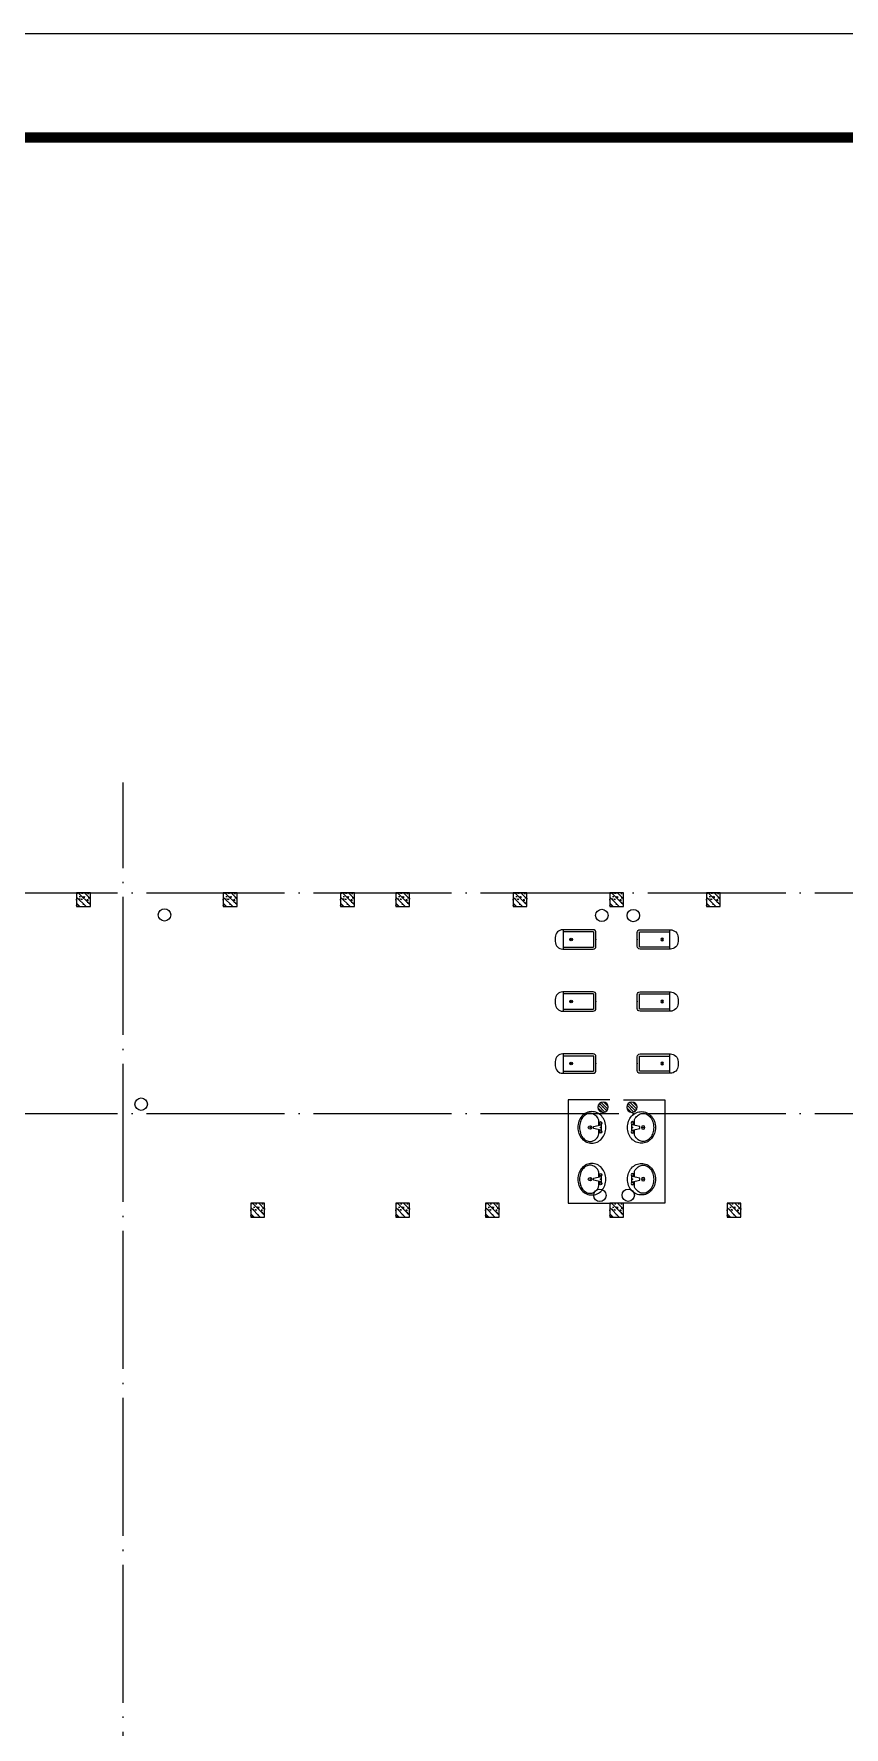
# Model space of a CAD drawing. Extents: x 6843040 to 15500510, y -6507076 to -4940511.
# Drawn here: x 8947931 to 8959670, y -5499395 to -5474851 of the extents above; entities that cross this region are included whole.
import ezdxf

# ---------------------------------------------------------------- set-up
doc = ezdxf.new("R2010")
doc.units = 0
doc.header["$LTSCALE"] = 1000
doc.header["$MEASUREMENT"] = 0
doc.linetypes.add('DOTE', pattern=[2.42, 2, -0.2, 0.02, -0.2])
for name, color, linetype in [('COLUMN', 10, 'Continuous'), ('DOTE', 8, 'DOTE'), ('E_LINE_4', 5, 'Continuous'), ('LVTRY', 8, 'Continuous'), ('plan-1', 40, 'Continuous'), ('PUB_HATCH', 8, 'Continuous'), ('PUB_TITLE', 4, 'Continuous'), ('VPIPE-污水', 2, 'Continuous'), ('VPIPE-给水', 3, 'Continuous'), ('VPIPE-雨水', 4, 'Continuous')]:
    doc.layers.add(name, color=color, linetype=linetype)
doc.layers.add('洁具', color=8, linetype='Continuous', lineweight=5)

# ---------------------------------------------------------------- blocks, each defined once
blk = doc.blocks.new('$lvtry$00000201')
at = {"color": 0}
for p, q in [((100, -30, 0), (-100, -30, 0)), ((110, -470, 0), (110, -40, 0)), ((140, -470, 0), (-140, -470, 0))]:
    blk.add_line(p, q, dxfattribs=at)
at = {"color": 0, "elevation": 0}
blk.add_lwpolyline([(140, -40, 0.414214), (100, 0), (-100, 0, 0.414214), (-140, -40), (-140, -480, 0.414214), (-30, -590), (30, -590, 0.414214), (140, -480)], format="xyb", close=True, dxfattribs=at)
blk.add_lwpolyline([(-110, -40), (-110, -470)], dxfattribs=at)
at = {"color": 0}
blk.add_circle((0, -359, 0), 20, dxfattribs=at)
for centre, start, end in [((-100, -40, 0), 90, 180), ((100, -40, 0), 0, 90)]:
    blk.add_arc(centre, 10, start, end, dxfattribs=at)
for p in [(0, 0, 0), (0, -359, 0)]:
    blk.add_point(p, dxfattribs=at)
blk = doc.blocks.new('$lvtry$00000179')
at = {"color": 0, "linetype": 'ByBlock'}
for p, q in [((-32, -102), (-92, -102)), ((-13, -178), (-40, -70)), ((35, -64), (-35, -64)), ((13, -178), (-13, -178)), ((40, -70), (13, -178)), ((92, -102), (32, -102))]:
    blk.add_line(p, q, dxfattribs=at)
blk.add_lwpolyline([(0, -406, 0.088425), (89, -391, 0.093738), (162, -347, 0.102376), (212, -280, 0.10945), (229, -203, 0.109452), (212, -127, 0.102376), (162, -60, 0.093738), (89, -16, 0.088423), (0, 0, 0.088427), (-89, -16, 0.093738), (-162, -60, 0.102376), (-212, -127, 0.109452), (-229, -203, 0.109451), (-212, -280, 0.102376), (-162, -347, 0.093738), (-89, -391, 0.088425)], format="xyb", close=True, dxfattribs=at)
for centre, radius in [((-64, -76), 20.4), ((-64, -76), 15.4), ((0, -229), 25.4), ((63, -76), 20.4), ((63, -76), 15.4)]:
    blk.add_circle(centre, radius, dxfattribs=at)
for centre, radius, start, end in [((-88, -229), 116, 151.0888, 180), ((-88, -229), 116, 180, 208.9112), ((-45, -252), 164, 126.8699, 151.0888), ((-18, -288), 210, 123.9045, 126.8699), ((-92, -178), 76.2, 90, 123.9045), ((-35, -68), 5, 90, 194.0362), ((35, -68), 5, 345.9638, 90), ((92, -178), 76.2, 57.7402, 90), ((45, -252), 164, 28.9112, 57.7402), ((88, -229), 116, 0, 28.9112), ((88, -229), 116, 331.0888, 0), ((-45, -205), 164, 208.9112, 233.1301), ((-18, -169), 210, 233.1301, 252.7421), ((0, -111), 270, 252.7421, 270), ((0, -111), 270, 270, 287.2579), ((18, -169), 210, 287.2579, 306.8699), ((45, -205), 164, 306.8699, 331.0888)]:
    blk.add_arc(centre, radius, start, end, dxfattribs=at)
at = {"color": 0}
for p in [(0, -76), (0, -229)]:
    blk.add_point(p, dxfattribs=at)
blk = doc.blocks.new('$plan$00002944')
at = {"layer": '洁具'}
for p, q in [((-74, 11), (-11, 74)), ((-70, -27), (27, 70)), ((-53, -53), (53, 53)), ((-27, -70), (70, 27)), ((11, -74), (74, -11))]:
    blk.add_line(p, q, dxfattribs=at)
blk.add_circle((0, 0), 75, dxfattribs=at)
blk.add_point((0, 0), dxfattribs=at)
blk = doc.blocks.new('6层构造柱0911')
at = {"layer": 'PUB_HATCH'}
h = blk.add_hatch(dxfattribs=at)
h.set_pattern_fill('钢筋混凝土', color=256, scale=25, angle=90, style=0)
h.set_pattern_definition([(134.999998, (-1367450.3, 604644.775), (-44.194175, -44.194172), []), (140, (-1367450.3, 604644.78), (15.68804, 179.315045), [18.75, -206.25]), (85, (-1367450.3, 604644.78), (-188.048035, -34.68783), [15, -165]), (190.4514, (-1367449, 604659.72), (-172.35988, 144.62735), [15.93505, -175.28553]), (136.1842, (-1367500.3, 604644.78), (41.37976, 266.81026), [28.125, -309.375]), (186.6356, (-1367496.85, 604667), (-243.52946, 233.66568), [23.90257, -262.92825]), (81.1842, (-1367500.3, 604644.78), (-243.52964, 233.6655), [22.5, -247.5]), (111, (-1367487.8, 604669.78), (100.65473, 149.22676), [18.75, -206.25]), (56, (-1367487.8, 604669.78), (-181.28751, 60.82884), [15, -165]), (161.4514, (-1367479.42, 604682.21), (-80.63262, 210.05566), [15.93505, -175.28553]), (127.499998, (-1367450.3, 604644.775), (-83.223463, 3.039967), [0, -163, 0, -167.5, 0, -165.625]), (97.499998, (-1367450.3, 604644.775), (-98.602926, 65.767388), [0, -95.5, 0, -159.25, 0, -63.125]), (57.499998, (-1367450.3, 604589.025), (5.638722, 133.455609), [0, -62.5, 0, -195, 0, -258.75]), (47.499998, (-1367450.3, 604564.03), (-25.02624, 145.796543), [0, -81.25, 0, -129.5, 0, -183.75])])
edge = h.paths.add_edge_path()
edge.add_line((-1061034, 872126), (-1061234, 872126))
edge.add_line((-1061034, 872126), (-1061034, 872326))
edge.add_line((-1061034, 872326), (-1061234, 872326))
edge.add_line((-1061234, 872326), (-1061234, 872126))
h = blk.add_hatch(dxfattribs=at)
h.set_pattern_fill('钢筋混凝土', color=256, scale=25, angle=90, style=0)
h.set_pattern_definition([(134.999998, (-1365325.3, 604644.783), (-44.194175, -44.194172), []), (140, (-1365325.3, 604644.78), (15.68804, 179.315045), [18.75, -206.25]), (85, (-1365325.3, 604644.78), (-188.048035, -34.68783), [15, -165]), (190.4514, (-1365324, 604659.73), (-172.35988, 144.62735), [15.93505, -175.28553]), (136.1842, (-1365375.3, 604644.78), (41.37976, 266.81026), [28.125, -309.375]), (186.6356, (-1365371.85, 604667.02), (-243.52946, 233.66568), [23.90257, -262.92825]), (81.1842, (-1365375.3, 604644.78), (-243.52964, 233.6655), [22.5, -247.5]), (111, (-1365362.8, 604669.78), (100.65473, 149.22676), [18.75, -206.25]), (56, (-1365362.8, 604669.78), (-181.28751, 60.82884), [15, -165]), (161.4514, (-1365354.41, 604682.22), (-80.63262, 210.05566), [15.93505, -175.28553]), (127.499998, (-1365325.3, 604644.78), (-83.223463, 3.039967), [0, -163, 0, -167.5, 0, -165.625]), (97.499998, (-1365325.3, 604644.78), (-98.602926, 65.767388), [0, -95.5, 0, -159.25, 0, -63.125]), (57.499998, (-1365325.3, 604589.03), (5.638722, 133.455609), [0, -62.5, 0, -195, 0, -258.75]), (47.499998, (-1365325.3, 604564.03), (-25.02624, 145.796543), [0, -81.25, 0, -129.5, 0, -183.75])])
edge = h.paths.add_edge_path()
edge.add_line((-1058909, 872126), (-1059109, 872126))
edge.add_line((-1058909, 872126), (-1058909, 872326))
edge.add_line((-1058909, 872326), (-1059109, 872326))
edge.add_line((-1059109, 872326), (-1059109, 872126))
h = blk.add_hatch(dxfattribs=at)
h.set_pattern_fill('钢筋混凝土', color=256, scale=25, angle=90, style=0)
h.set_pattern_definition([(134.999998, (-1363625.3, 604644.783), (-44.194175, -44.194172), []), (140, (-1363625.3, 604644.78), (15.68804, 179.315045), [18.75, -206.25]), (85, (-1363625.3, 604644.78), (-188.048035, -34.68783), [15, -165]), (190.4514, (-1363624, 604659.73), (-172.35988, 144.62735), [15.93505, -175.28553]), (136.1842, (-1363675.3, 604644.78), (41.37976, 266.81026), [28.125, -309.375]), (186.6356, (-1363671.85, 604667.02), (-243.52946, 233.66568), [23.90257, -262.92825]), (81.1842, (-1363675.3, 604644.78), (-243.52964, 233.6655), [22.5, -247.5]), (111, (-1363662.8, 604669.78), (100.65473, 149.22676), [18.75, -206.25]), (56, (-1363662.8, 604669.78), (-181.28751, 60.82884), [15, -165]), (161.4514, (-1363654.41, 604682.22), (-80.63262, 210.05566), [15.93505, -175.28553]), (127.499998, (-1363625.3, 604644.78), (-83.223463, 3.039967), [0, -163, 0, -167.5, 0, -165.625]), (97.499998, (-1363625.3, 604644.78), (-98.602926, 65.767388), [0, -95.5, 0, -159.25, 0, -63.125]), (57.499998, (-1363625.3, 604589.03), (5.638722, 133.455609), [0, -62.5, 0, -195, 0, -258.75]), (47.499998, (-1363625.3, 604564.03), (-25.02624, 145.796543), [0, -81.25, 0, -129.5, 0, -183.75])])
edge = h.paths.add_edge_path()
edge.add_line((-1057209, 872126), (-1057409, 872126))
edge.add_line((-1057209, 872126), (-1057209, 872326))
edge.add_line((-1057209, 872326), (-1057409, 872326))
edge.add_line((-1057409, 872326), (-1057409, 872126))
h = blk.add_hatch(dxfattribs=at)
h.set_pattern_fill('钢筋混凝土', color=256, scale=25, angle=90, style=0)
h.set_pattern_definition([(134.999998, (-1362825.3, 604644.775), (-44.194175, -44.194172), []), (140, (-1362825.3, 604644.78), (15.68804, 179.315045), [18.75, -206.25]), (85, (-1362825.3, 604644.78), (-188.048035, -34.68783), [15, -165]), (190.4514, (-1362824, 604659.72), (-172.35988, 144.62735), [15.93505, -175.28553]), (136.1842, (-1362875.3, 604644.78), (41.37976, 266.81026), [28.125, -309.375]), (186.6356, (-1362871.85, 604667), (-243.52946, 233.66568), [23.90257, -262.92825]), (81.1842, (-1362875.3, 604644.78), (-243.52964, 233.6655), [22.5, -247.5]), (111, (-1362862.8, 604669.78), (100.65473, 149.22676), [18.75, -206.25]), (56, (-1362862.8, 604669.78), (-181.28751, 60.82884), [15, -165]), (161.4514, (-1362854.41, 604682.21), (-80.63262, 210.05566), [15.93505, -175.28553]), (127.499998, (-1362825.3, 604644.775), (-83.223463, 3.039967), [0, -163, 0, -167.5, 0, -165.625]), (97.499998, (-1362825.3, 604644.775), (-98.602926, 65.767388), [0, -95.5, 0, -159.25, 0, -63.125]), (57.499998, (-1362825.3, 604589.025), (5.638722, 133.455609), [0, -62.5, 0, -195, 0, -258.75]), (47.499998, (-1362825.3, 604564.03), (-25.02624, 145.796543), [0, -81.25, 0, -129.5, 0, -183.75])])
edge = h.paths.add_edge_path()
edge.add_line((-1056409, 872126), (-1056609, 872126))
edge.add_line((-1056409, 872126), (-1056409, 872326))
edge.add_line((-1056409, 872326), (-1056609, 872326))
edge.add_line((-1056609, 872326), (-1056609, 872126))
h = blk.add_hatch(dxfattribs=at)
h.set_pattern_fill('钢筋混凝土', color=256, scale=25, angle=90, style=0)
h.set_pattern_definition([(134.999998, (-1361125.3, 604644.783), (-44.194175, -44.194172), []), (140, (-1361125.3, 604644.78), (15.68804, 179.315045), [18.75, -206.25]), (85, (-1361125.3, 604644.78), (-188.048035, -34.68783), [15, -165]), (190.4514, (-1361124, 604659.73), (-172.35988, 144.62735), [15.93505, -175.28553]), (136.1842, (-1361175.3, 604644.78), (41.37976, 266.81026), [28.125, -309.375]), (186.6356, (-1361171.85, 604667.02), (-243.52946, 233.66568), [23.90257, -262.92825]), (81.1842, (-1361175.3, 604644.78), (-243.52964, 233.6655), [22.5, -247.5]), (111, (-1361162.8, 604669.78), (100.65473, 149.22676), [18.75, -206.25]), (56, (-1361162.8, 604669.78), (-181.28751, 60.82884), [15, -165]), (161.4514, (-1361154.41, 604682.22), (-80.63262, 210.05566), [15.93505, -175.28553]), (127.499998, (-1361125.3, 604644.78), (-83.223463, 3.039967), [0, -163, 0, -167.5, 0, -165.625]), (97.499998, (-1361125.3, 604644.78), (-98.602926, 65.767388), [0, -95.5, 0, -159.25, 0, -63.125]), (57.499998, (-1361125.3, 604589.03), (5.638722, 133.455609), [0, -62.5, 0, -195, 0, -258.75]), (47.499998, (-1361125.3, 604564.03), (-25.02624, 145.796543), [0, -81.25, 0, -129.5, 0, -183.75])])
edge = h.paths.add_edge_path()
edge.add_line((-1054709, 872126), (-1054909, 872126))
edge.add_line((-1054709, 872126), (-1054709, 872326))
edge.add_line((-1054709, 872326), (-1054909, 872326))
edge.add_line((-1054909, 872326), (-1054909, 872126))
h = blk.add_hatch(dxfattribs=at)
h.set_pattern_fill('钢筋混凝土', color=256, scale=25, angle=90, style=0)
h.set_pattern_definition([(134.999998, (-1359725.3, 604644.783), (-44.194175, -44.194172), []), (140, (-1359725.3, 604644.78), (15.68804, 179.315045), [18.75, -206.25]), (85, (-1359725.3, 604644.78), (-188.048035, -34.68783), [15, -165]), (190.4514, (-1359724, 604659.73), (-172.35988, 144.62735), [15.93505, -175.28553]), (136.1842, (-1359775.3, 604644.78), (41.37976, 266.81026), [28.125, -309.375]), (186.6356, (-1359771.85, 604667.02), (-243.52946, 233.66568), [23.90257, -262.92825]), (81.1842, (-1359775.3, 604644.78), (-243.52964, 233.6655), [22.5, -247.5]), (111, (-1359762.8, 604669.78), (100.65473, 149.22676), [18.75, -206.25]), (56, (-1359762.8, 604669.78), (-181.28751, 60.82884), [15, -165]), (161.4514, (-1359754.41, 604682.22), (-80.63262, 210.05566), [15.93505, -175.28553]), (127.499998, (-1359725.3, 604644.78), (-83.223463, 3.039967), [0, -163, 0, -167.5, 0, -165.625]), (97.499998, (-1359725.3, 604644.78), (-98.602926, 65.767388), [0, -95.5, 0, -159.25, 0, -63.125]), (57.499998, (-1359725.3, 604589.03), (5.638722, 133.455609), [0, -62.5, 0, -195, 0, -258.75]), (47.499998, (-1359725.3, 604564.03), (-25.02624, 145.796543), [0, -81.25, 0, -129.5, 0, -183.75])])
edge = h.paths.add_edge_path()
edge.add_line((-1053309, 872126), (-1053509, 872126))
edge.add_line((-1053309, 872126), (-1053309, 872326))
edge.add_line((-1053309, 872326), (-1053509, 872326))
edge.add_line((-1053509, 872326), (-1053509, 872126))
h = blk.add_hatch(dxfattribs=at)
h.set_pattern_fill('钢筋混凝土', color=256, scale=25, angle=90, style=0)
h.set_pattern_definition([(134.999998, (-1358325.3, 604644.783), (-44.194175, -44.194172), []), (140, (-1358325.3, 604644.78), (15.68804, 179.315045), [18.75, -206.25]), (85, (-1358325.3, 604644.78), (-188.048035, -34.68783), [15, -165]), (190.4514, (-1358324, 604659.73), (-172.35988, 144.62735), [15.93505, -175.28553]), (136.1842, (-1358375.3, 604644.78), (41.37976, 266.81026), [28.125, -309.375]), (186.6356, (-1358371.85, 604667.02), (-243.52946, 233.66568), [23.90257, -262.92825]), (81.1842, (-1358375.3, 604644.78), (-243.52964, 233.6655), [22.5, -247.5]), (111, (-1358362.8, 604669.78), (100.65473, 149.22676), [18.75, -206.25]), (56, (-1358362.8, 604669.78), (-181.28751, 60.82884), [15, -165]), (161.4514, (-1358354.41, 604682.22), (-80.63262, 210.05566), [15.93505, -175.28553]), (127.499998, (-1358325.3, 604644.78), (-83.223463, 3.039967), [0, -163, 0, -167.5, 0, -165.625]), (97.499998, (-1358325.3, 604644.78), (-98.602926, 65.767388), [0, -95.5, 0, -159.25, 0, -63.125]), (57.499998, (-1358325.3, 604589.03), (5.638722, 133.455609), [0, -62.5, 0, -195, 0, -258.75]), (47.499998, (-1358325.3, 604564.03), (-25.02624, 145.796543), [0, -81.25, 0, -129.5, 0, -183.75])])
edge = h.paths.add_edge_path()
edge.add_line((-1051909, 872126), (-1052109, 872126))
edge.add_line((-1051909, 872126), (-1051909, 872326))
edge.add_line((-1051909, 872326), (-1052109, 872326))
edge.add_line((-1052109, 872326), (-1052109, 872126))
h = blk.add_hatch(dxfattribs=at)
h.set_pattern_fill('钢筋混凝土', color=256, scale=25, angle=90, style=0)
h.set_pattern_definition([(134.999998, (-1364925.3, 600144.783), (-44.194175, -44.194172), []), (140, (-1364925.3, 600144.78), (15.68804, 179.315045), [18.75, -206.25]), (85, (-1364925.3, 600144.78), (-188.048035, -34.68783), [15, -165]), (190.4514, (-1364924, 600159.73), (-172.35988, 144.62735), [15.93505, -175.28553]), (136.1842, (-1364975.3, 600144.78), (41.37976, 266.81026), [28.125, -309.375]), (186.6356, (-1364971.85, 600167.02), (-243.52946, 233.66568), [23.90257, -262.92825]), (81.1842, (-1364975.3, 600144.78), (-243.52964, 233.6655), [22.5, -247.5]), (111, (-1364962.8, 600169.78), (100.65473, 149.22676), [18.75, -206.25]), (56, (-1364962.8, 600169.78), (-181.28751, 60.82884), [15, -165]), (161.4514, (-1364954.42, 600182.22), (-80.63262, 210.05566), [15.93505, -175.28553]), (127.499998, (-1364925.3, 600144.78), (-83.223463, 3.039967), [0, -163, 0, -167.5, 0, -165.625]), (97.499998, (-1364925.3, 600144.78), (-98.602926, 65.767388), [0, -95.5, 0, -159.25, 0, -63.125]), (57.499998, (-1364925.3, 600089.03), (5.638722, 133.455609), [0, -62.5, 0, -195, 0, -258.75]), (47.499998, (-1364925.3, 600064.03), (-25.02624, 145.796543), [0, -81.25, 0, -129.5, 0, -183.75])])
edge = h.paths.add_edge_path()
edge.add_line((-1058509, 867626), (-1058709, 867626))
edge.add_line((-1058509, 867626), (-1058509, 867826))
edge.add_line((-1058509, 867826), (-1058709, 867826))
edge.add_line((-1058709, 867826), (-1058709, 867626))
h = blk.add_hatch(dxfattribs=at)
h.set_pattern_fill('钢筋混凝土', color=256, scale=25, angle=90, style=0)
h.set_pattern_definition([(134.999998, (-1362825.3, 600144.783), (-44.194175, -44.194172), []), (140, (-1362825.3, 600144.78), (15.68804, 179.315045), [18.75, -206.25]), (85, (-1362825.3, 600144.78), (-188.048035, -34.68783), [15, -165]), (190.4514, (-1362824, 600159.73), (-172.35988, 144.62735), [15.93505, -175.28553]), (136.1842, (-1362875.3, 600144.78), (41.37976, 266.81026), [28.125, -309.375]), (186.6356, (-1362871.85, 600167.02), (-243.52946, 233.66568), [23.90257, -262.92825]), (81.1842, (-1362875.3, 600144.78), (-243.52964, 233.6655), [22.5, -247.5]), (111, (-1362862.8, 600169.78), (100.65473, 149.22676), [18.75, -206.25]), (56, (-1362862.8, 600169.78), (-181.28751, 60.82884), [15, -165]), (161.4514, (-1362854.41, 600182.22), (-80.63262, 210.05566), [15.93505, -175.28553]), (127.499998, (-1362825.3, 600144.78), (-83.223463, 3.039967), [0, -163, 0, -167.5, 0, -165.625]), (97.499998, (-1362825.3, 600144.78), (-98.602926, 65.767388), [0, -95.5, 0, -159.25, 0, -63.125]), (57.499998, (-1362825.3, 600089.03), (5.638722, 133.455609), [0, -62.5, 0, -195, 0, -258.75]), (47.499998, (-1362825.3, 600064.03), (-25.02624, 145.796543), [0, -81.25, 0, -129.5, 0, -183.75])])
edge = h.paths.add_edge_path()
edge.add_line((-1056409, 867626), (-1056609, 867626))
edge.add_line((-1056409, 867626), (-1056409, 867826))
edge.add_line((-1056409, 867826), (-1056609, 867826))
edge.add_line((-1056609, 867826), (-1056609, 867626))
h = blk.add_hatch(dxfattribs=at)
h.set_pattern_fill('钢筋混凝土', color=256, scale=25, angle=90, style=0)
h.set_pattern_definition([(134.999998, (-1361525.3, 600144.783), (-44.194175, -44.194172), []), (140, (-1361525.3, 600144.78), (15.68804, 179.315045), [18.75, -206.25]), (85, (-1361525.3, 600144.78), (-188.048035, -34.68783), [15, -165]), (190.4514, (-1361524, 600159.73), (-172.35988, 144.62735), [15.93505, -175.28553]), (136.1842, (-1361575.3, 600144.78), (41.37976, 266.81026), [28.125, -309.375]), (186.6356, (-1361571.85, 600167.02), (-243.52946, 233.66568), [23.90257, -262.92825]), (81.1842, (-1361575.3, 600144.78), (-243.52964, 233.6655), [22.5, -247.5]), (111, (-1361562.8, 600169.78), (100.65473, 149.22676), [18.75, -206.25]), (56, (-1361562.8, 600169.78), (-181.28751, 60.82884), [15, -165]), (161.4514, (-1361554.41, 600182.22), (-80.63262, 210.05566), [15.93505, -175.28553]), (127.499998, (-1361525.3, 600144.78), (-83.223463, 3.039967), [0, -163, 0, -167.5, 0, -165.625]), (97.499998, (-1361525.3, 600144.78), (-98.602926, 65.767388), [0, -95.5, 0, -159.25, 0, -63.125]), (57.499998, (-1361525.3, 600089.03), (5.638722, 133.455609), [0, -62.5, 0, -195, 0, -258.75]), (47.499998, (-1361525.3, 600064.03), (-25.02624, 145.796543), [0, -81.25, 0, -129.5, 0, -183.75])])
edge = h.paths.add_edge_path()
edge.add_line((-1055109, 867626), (-1055309, 867626))
edge.add_line((-1055109, 867626), (-1055109, 867826))
edge.add_line((-1055109, 867826), (-1055309, 867826))
edge.add_line((-1055309, 867826), (-1055309, 867626))
h = blk.add_hatch(dxfattribs=at)
h.set_pattern_fill('钢筋混凝土', color=256, scale=25, angle=90, style=0)
h.set_pattern_definition([(134.999998, (-1359725.3, 600144.783), (-44.194175, -44.194172), []), (140, (-1359725.3, 600144.78), (15.68804, 179.315045), [18.75, -206.25]), (85, (-1359725.3, 600144.78), (-188.048035, -34.68783), [15, -165]), (190.4514, (-1359724, 600159.73), (-172.35988, 144.62735), [15.93505, -175.28553]), (136.1842, (-1359775.3, 600144.78), (41.37976, 266.81026), [28.125, -309.375]), (186.6356, (-1359771.85, 600167.02), (-243.52946, 233.66568), [23.90257, -262.92825]), (81.1842, (-1359775.3, 600144.78), (-243.52964, 233.6655), [22.5, -247.5]), (111, (-1359762.8, 600169.78), (100.65473, 149.22676), [18.75, -206.25]), (56, (-1359762.8, 600169.78), (-181.28751, 60.82884), [15, -165]), (161.4514, (-1359754.41, 600182.22), (-80.63262, 210.05566), [15.93505, -175.28553]), (127.499998, (-1359725.3, 600144.78), (-83.223463, 3.039967), [0, -163, 0, -167.5, 0, -165.625]), (97.499998, (-1359725.3, 600144.78), (-98.602926, 65.767388), [0, -95.5, 0, -159.25, 0, -63.125]), (57.499998, (-1359725.3, 600089.03), (5.638722, 133.455609), [0, -62.5, 0, -195, 0, -258.75]), (47.499998, (-1359725.3, 600064.03), (-25.02624, 145.796543), [0, -81.25, 0, -129.5, 0, -183.75])])
edge = h.paths.add_edge_path()
edge.add_line((-1053309, 867626), (-1053509, 867626))
edge.add_line((-1053309, 867626), (-1053309, 867826))
edge.add_line((-1053309, 867826), (-1053509, 867826))
edge.add_line((-1053509, 867826), (-1053509, 867626))
h = blk.add_hatch(dxfattribs=at)
h.set_pattern_fill('钢筋混凝土', color=256, scale=25, angle=90, style=0)
h.set_pattern_definition([(134.999998, (-1358025.3, 600144.783), (-44.194175, -44.194172), []), (140, (-1358025.3, 600144.78), (15.68804, 179.315045), [18.75, -206.25]), (85, (-1358025.3, 600144.78), (-188.048035, -34.68783), [15, -165]), (190.4514, (-1358024, 600159.73), (-172.35988, 144.62735), [15.93505, -175.28553]), (136.1842, (-1358075.3, 600144.78), (41.37976, 266.81026), [28.125, -309.375]), (186.6356, (-1358071.85, 600167.02), (-243.52946, 233.66568), [23.90257, -262.92825]), (81.1842, (-1358075.3, 600144.78), (-243.52964, 233.6655), [22.5, -247.5]), (111, (-1358062.8, 600169.78), (100.65473, 149.22676), [18.75, -206.25]), (56, (-1358062.8, 600169.78), (-181.28751, 60.82884), [15, -165]), (161.4514, (-1358054.41, 600182.22), (-80.63262, 210.05566), [15.93505, -175.28553]), (127.499998, (-1358025.3, 600144.78), (-83.223463, 3.039967), [0, -163, 0, -167.5, 0, -165.625]), (97.499998, (-1358025.3, 600144.78), (-98.602926, 65.767388), [0, -95.5, 0, -159.25, 0, -63.125]), (57.499998, (-1358025.3, 600089.03), (5.638722, 133.455609), [0, -62.5, 0, -195, 0, -258.75]), (47.499998, (-1358025.3, 600064.03), (-25.02624, 145.796543), [0, -81.25, 0, -129.5, 0, -183.75])])
edge = h.paths.add_edge_path()
edge.add_line((-1051609, 867626), (-1051809, 867626))
edge.add_line((-1051609, 867626), (-1051609, 867826))
edge.add_line((-1051609, 867826), (-1051809, 867826))
edge.add_line((-1051809, 867826), (-1051809, 867626))
at = {"layer": 'COLUMN'}
for points in [[(-1061234, 872126), (-1061034, 872126), (-1061034, 872326), (-1061234, 872326)], [(-1059109, 872126), (-1058909, 872126), (-1058909, 872326), (-1059109, 872326)], [(-1057409, 872126), (-1057209, 872126), (-1057209, 872326), (-1057409, 872326)], [(-1056609, 872126), (-1056409, 872126), (-1056409, 872326), (-1056609, 872326)], [(-1054909, 872126), (-1054709, 872126), (-1054709, 872326), (-1054909, 872326)], [(-1053509, 872126), (-1053309, 872126), (-1053309, 872326), (-1053509, 872326)], [(-1052109, 872126), (-1051909, 872126), (-1051909, 872326), (-1052109, 872326)], [(-1058709, 867626), (-1058509, 867626), (-1058509, 867826), (-1058709, 867826)], [(-1056609, 867626), (-1056409, 867626), (-1056409, 867826), (-1056609, 867826)], [(-1055309, 867626), (-1055109, 867626), (-1055109, 867826), (-1055309, 867826)], [(-1053509, 867626), (-1053309, 867626), (-1053309, 867826), (-1053509, 867826)], [(-1051809, 867626), (-1051609, 867626), (-1051609, 867826), (-1051809, 867826)]]:
    blk.add_lwpolyline(points, close=True, dxfattribs=at)
blk = doc.blocks.new('六层排水消防0922')
at = {"layer": 'VPIPE-污水'}
for centre in [(8956160, -5487629), (8956616, -5487631)]:
    blk.add_circle(centre, 90, dxfattribs=at)
at = {"layer": 'VPIPE-给水'}
for centre in [(8956132, -5491687), (8956543, -5491685)]:
    blk.add_circle(centre, 90, dxfattribs=at)
at = {"layer": 'VPIPE-雨水'}
for centre in [(8949823, -5487622), (8949485, -5490365)]:
    blk.add_circle(centre, 90, dxfattribs=at)

msp = doc.modelspace()

# ---------------------------------------------------------------- linework, layer by layer
at = {"layer": 'DOTE'}
for p, q in [((8949224.1, -5554702), (8949224.1, -5485702.5)), ((8872124.1, -5487302), (9004224.1, -5487302)), ((8872124.1, -5490502), (9004224.1, -5490502))]:
    msp.add_line(p, q, dxfattribs=at)
at = {"layer": 'LVTRY'}
for points in [[(8956274.1, -5490302), (8955674.1, -5490302), (8955674.1, -5491802), (8956274.1, -5491802)], [(8956474.1, -5490302), (8957074.1, -5490302), (8957074.1, -5491802), (8956474.1, -5491802)]]:
    msp.add_lwpolyline(points, dxfattribs=at)
at = {"layer": 'PUB_TITLE'}
msp.add_lwpolyline([(8850254.4, -5601001.4), (9028604.4, -5601001.4), (9028604.4, -5474851.4), (8850254.4, -5474851.4)], close=True, dxfattribs=at)
at = {"layer": 'PUB_TITLE', "const_width": 150}
msp.add_lwpolyline([(8854004.4, -5599501.4), (9027104.4, -5599501.4), (9027104.4, -5476351.4), (8854004.4, -5476351.4)], close=True, dxfattribs=at)

# ---------------------------------------------------------------- block references
at = {"xscale": -1, "rotation": 180}
for p in [(8956178.3, -5490408.6), (8956596.8, -5490408.6)]:
    msp.add_blockref('$plan$00002944', p, dxfattribs=at)
at = {"layer": 'E_LINE_4'}
msp.add_blockref('6层构造柱0911', (10009783.1, -6359627.9), dxfattribs=at)
at = {"layer": 'LVTRY', "extrusion": (0, 0, -1), "xscale": -1, "zscale": -1, "rotation": 90}
for p in [(-8956074.6, -5487977), (-8956074.6, -5488877), (-8956074.6, -5489777)]:
    msp.add_blockref('$lvtry$00000201', p, dxfattribs=at)
at = {"layer": 'LVTRY', "extrusion": (0, 0, -1), "zscale": -1, "rotation": 270}
for p in [(-8956673.6, -5487977), (-8956673.6, -5488877), (-8956673.6, -5489777)]:
    msp.add_blockref('$lvtry$00000201', p, dxfattribs=at)
at = {"layer": 'LVTRY', "rotation": 270}
for p in [(8956217.9, -5490702.5), (8956217.9, -5491452.5)]:
    msp.add_blockref('$lvtry$00000179', p, dxfattribs=at)
at = {"layer": 'LVTRY', "xscale": -1, "rotation": 90}
for p in [(8956530.3, -5490702.5), (8956530.3, -5491452.5)]:
    msp.add_blockref('$lvtry$00000179', p, dxfattribs=at)
at = {"layer": 'plan-1'}
msp.add_blockref('六层排水消防0922', (0, 0), dxfattribs=at)

doc.saveas('drawing.dxf')
